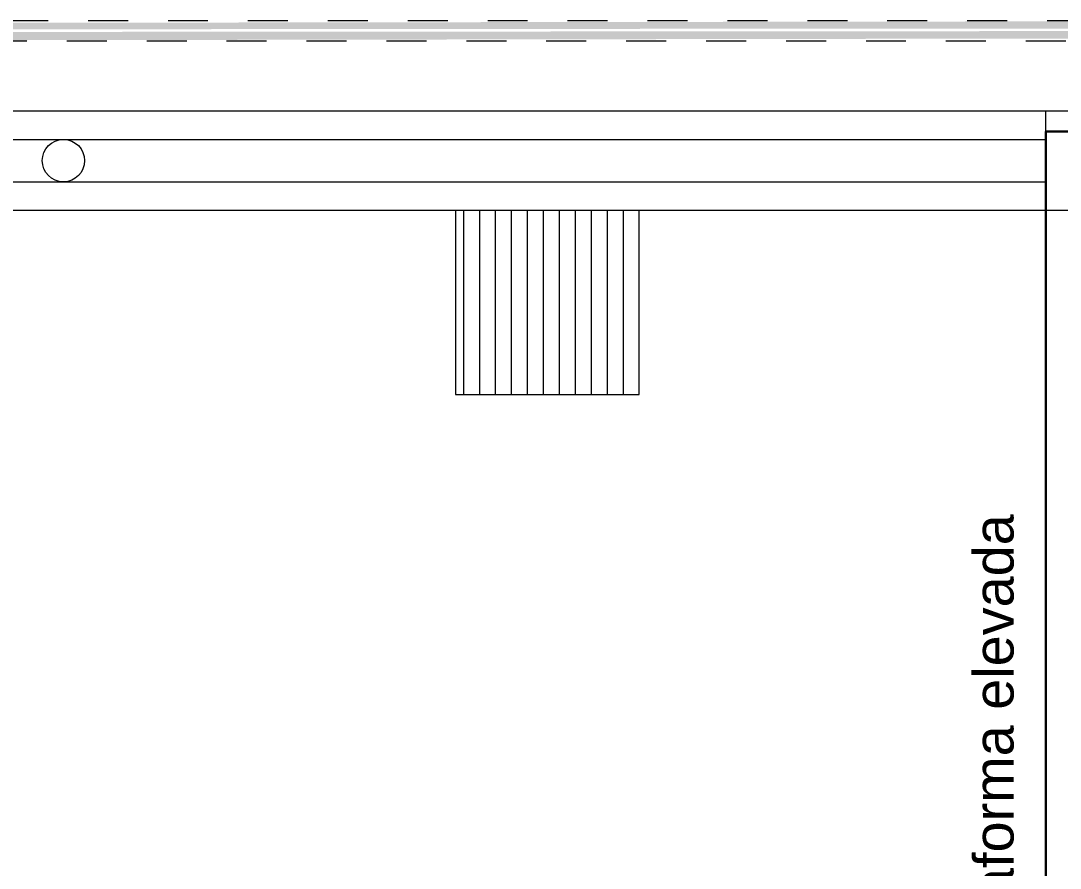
# Model space of a CAD drawing. Header units: metres. Extents: x 5 to 242, y -3 to 162.
# Drawn here: x 149.977 to 152.578, y 115.669 to 117.789 of the extents above; entities that cross this region are included whole.
import ezdxf

# ---------------------------------------------------------------- set-up
doc = ezdxf.new("R2010")
doc.units = ezdxf.units.M
doc.linetypes.add('Aligning Line', pattern=[0.012, 0.006, -0.006])
doc.layers.add('1053_ARQ_BASE_MATADOURO_2_dwg', color=7, linetype='Continuous', lineweight=5, true_color=0x767676)
doc.layers.add('A-PISO', color=7, linetype='Continuous', lineweight=5)
doc.layers.add('P-PIPE', color=7, linetype='Continuous', lineweight=5)
doc.styles.add('Arial_5', font='arial.ttf', dxfattribs={"height": 0.1})

# ---------------------------------------------------------------- blocks, each defined once
blk = doc.blocks.new('1053_ARQ_BASE_MATADOURO_2_dwg-3637054-TÉRREO 1_20')
at = {"layer": 'A-PISO', "color": 253, "true_color": 0xaaaaaa}
for p, q in [((118.5181, 84.3062), (126.1431, 84.3062)), ((118.5181, 84.2002), (126.1431, 84.2002)), ((124.6855, 84.1282), (124.6855, 83.6682)), ((124.7255, 84.1282), (124.7255, 83.6682)), ((124.7655, 84.1282), (124.7655, 83.6682)), ((124.8055, 84.1282), (124.8055, 83.6682)), ((124.8455, 84.1282), (124.8455, 83.6682)), ((124.8855, 84.1282), (124.8855, 83.6682)), ((124.9255, 84.1282), (124.9255, 83.6682)), ((124.9655, 84.1282), (124.9655, 83.6682)), ((125.0055, 84.1282), (125.0055, 83.6682)), ((125.0455, 84.1282), (125.0455, 83.6682)), ((125.0855, 84.1282), (125.0855, 83.6682))]:
    blk.add_line(p, q, dxfattribs=at)
at = {"layer": 'A-PISO', "color": 253, "true_color": 0xaaaaaa, "flags": 128}
for points in [[(113.4431, 74.2782), (118.6431, 74.2782), (118.6431, 76.3782), (113.4431, 76.3782), (113.4431, 76.6282), (118.3931, 76.6282), (118.3931, 84.3782), (126.1431, 84.3782)], [(126.1431, 80.5032), (126.1431, 84.1282), (118.8491, 84.1282)]]:
    blk.add_lwpolyline(points, dxfattribs=at)
for points in [[(126.3931, 84.1282), (126.1431, 84.1282), (126.1431, 84.3782), (126.3931, 84.3782)], [(124.6655, 84.1282), (124.6655, 83.6682), (125.1255, 83.6682), (125.1255, 84.1282)]]:
    blk.add_lwpolyline(points, close=True, dxfattribs=at)
at = {"layer": 'A-PISO', "color": 253, "lineweight": 30, "true_color": 0xaaaaaa, "flags": 128}
blk.add_lwpolyline([(126.1431, 84.3264), (127.1431, 84.3264), (127.1431, 70.7264), (126.1431, 70.7264)], close=True, dxfattribs=at)
at = {"layer": 'A-PISO', "color": 253, "true_color": 0xaaaaaa}
blk.add_circle((123.6848, 84.2532), 0.053, dxfattribs=at)
at = {"layer": 'A-PISO', "insert": (125.9624, 81.4114), "char_height": 0.1, "width": 2.340786, "attachment_point": 1, "rotation": 90, "line_spacing_factor": 0.941778, "style": 'Arial_5'}
blk.add_mtext('projeção de plataforma elevada', dxfattribs=at)

msp = doc.modelspace()

# ---------------------------------------------------------------- hatches: boundary and pattern name
at = {"layer": 'P-PIPE', "true_color": 0xc0c0c0}
for points in [[(145.2919, 117.7642), (153.6452, 117.7707), (153.6452, 117.7892), (145.2919, 117.7777), (145.2919, 117.7707)], [(149.0587, 117.7392), (153.6452, 117.7465), (153.6452, 117.7642), (145.2919, 117.7577), (145.2919, 117.7392), (146.5041, 117.7392)]]:
    msp.add_hatch(color=9, dxfattribs=at).paths.add_polyline_path(points)

# ---------------------------------------------------------------- linework, layer by layer
at = {"layer": 'P-PIPE', "linetype": 'Aligning Line', "lineweight": 15}
for p, q in [((153.6452, 117.7892), (145.2919, 117.7892)), ((145.2919, 117.7392), (153.6452, 117.7392))]:
    msp.add_line(p, q, dxfattribs=at)

# ---------------------------------------------------------------- block references
at = {"layer": '1053_ARQ_BASE_MATADOURO_2_dwg', "color": 253, "true_color": 0xaaaaaa}
msp.add_blockref('1053_ARQ_BASE_MATADOURO_2_dwg-3637054-TÉRREO 1_20', (26.3988, 33.186), dxfattribs=at)

doc.saveas('drawing.dxf')
